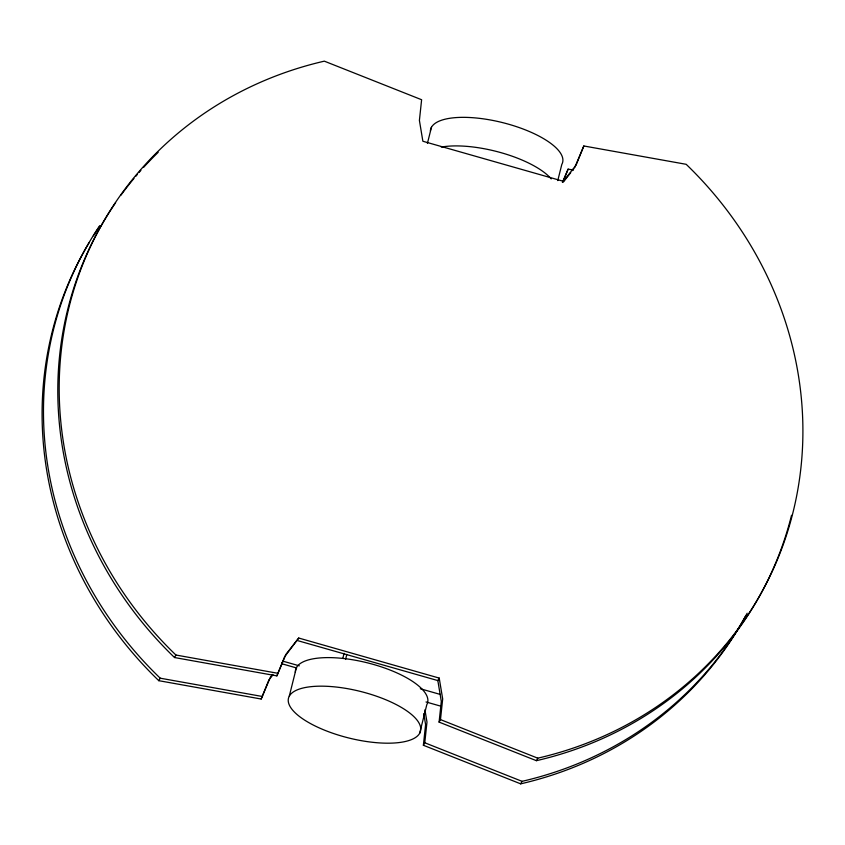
<?xml version="1.0" encoding="UTF-8"?>
<svg xmlns="http://www.w3.org/2000/svg" width="845" height="845" viewBox="0 0 845 845"><rect width="100%" height="100%" fill="white"/><g stroke="black" fill="none" stroke-linecap="round" stroke-linejoin="round"><path stroke-width="1.27" d="M745.786 615.741A377.694 351.9 28.8 0 1 520.678 783.843L423.387 745.269L425.595 724.587L423.757 713.55M423.387 745.269L424.771 742.766L426.978 722.084L424.929 709.821M791.522 515.323A377.694 351.9 28.8 0 1 536.395 760.68L439.094 722.105L441.301 701.434L437.837 680.584L439.21 678.081L298.729 638.038L285.99 654.262L276.875 675.873L174.535 657.537A377.694 351.9 28.8 0 1 115.607 202.737M439.094 722.105L440.477 719.602L442.685 698.921L439.21 678.081M289.296 696.111L296.437 667.539M427.412 143.428L431.446 127.278M342.838 658.287L344.084 653.312M345.552 659.449L346.799 654.474M419.659 733.27A68.033 23.998 14 0 0 332.191 686.647A68.033 23.998 14 0 0 311.573 724.154A68.033 23.998 14 0 0 419.659 733.27L426.799 704.698A68.033 23.998 14 0 0 366.635 662.638A68.033 23.998 14 0 0 295.38 672.451M557.774 180.587L561.809 164.437A68.033 23.998 14 0 0 503.377 122.81A68.033 23.998 14 0 0 430.38 130.901M89.253 242.462A377.694 351.9 28.8 0 0 158.818 680.69L261.168 699.026L268.911 679.929L272.882 674.859M261.168 699.026L270.284 677.426L272.671 674.384M276.875 675.873L284.617 656.766L298.729 638.038M562.39 182.383L568.125 169.127L573.301 170.056M562.802 182.266L568.125 169.127M574.716 167.574L583.832 145.974L686.182 164.31A377.694 351.9 28.8 0 1 537.769 758.176L536.395 760.68M583.832 145.974L576.089 165.071L563.361 181.295L422.87 141.252L419.405 120.412L421.613 99.731L324.322 61.157A377.694 351.9 28.8 0 0 175.908 655.023L174.535 657.537M158.818 680.69L160.201 678.186A377.694 351.9 28.8 0 1 99.794 225.573M520.678 783.843L522.062 781.34A377.694 351.9 28.8 0 0 747.16 613.238M563.573 181.781L570.734 172.655M572.329 170.616L573.924 168.588M175.908 655.023L278.258 673.359M160.201 678.186L262.552 696.523M297.345 640.542L437.837 680.584M420.335 688.749L440.435 694.474M299.32 665.839L283.022 661.191L281.638 663.705L296.69 667.994M426.028 701.963L441.174 706.272M440.477 719.602L537.769 758.176M424.771 742.766L522.062 781.34M93.383 235.787A377.694 351.9 28.8 0 1 99.161 226.988M441.291 147.062A68.033 23.998 14 0 1 551.215 178.887M120.951 195.174A377.694 351.9 28.8 0 1 133.975 178.443M135.675 176.415A377.694 351.9 28.8 0 1 137.397 174.397M139.129 172.391A377.694 351.9 28.8 0 1 140.883 170.405M143.534 167.447A377.694 351.9 28.8 0 1 158.184 152.322"/></g></svg>
